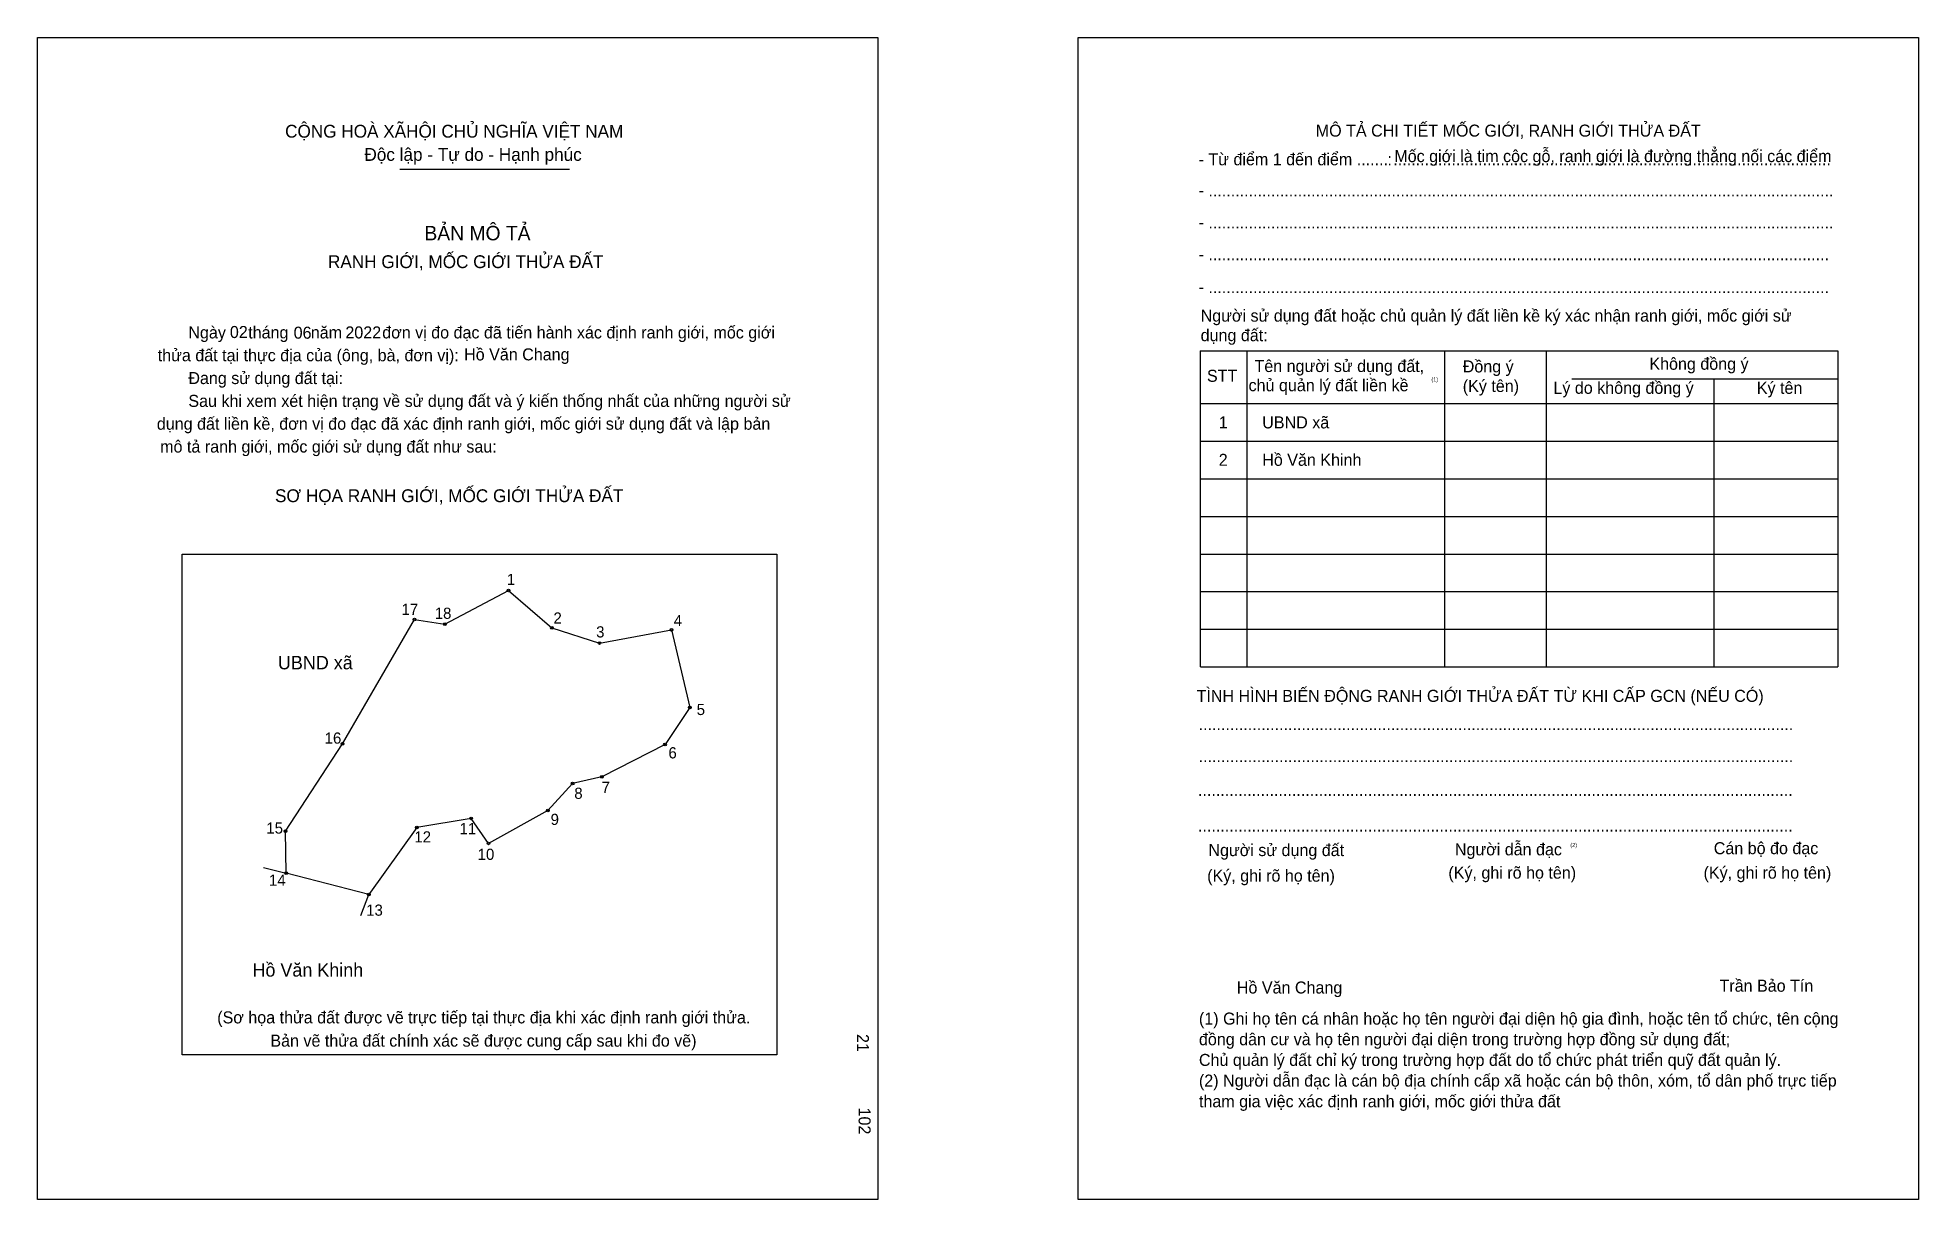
# Model space of a CAD drawing. Extents: x 547340 to 547926, y 1824152 to 1824514.
import ezdxf

# ---------------------------------------------------------------- set-up
doc = ezdxf.new("R2010")
doc.units = 0
for name, color, linetype in [('bmtKhungInTrang1', 7, 'Continuous'), ('bmtKhungInTrang2', 7, 'Continuous'), ('bmtNoiDung', 7, 'Continuous'), ('bmtTemplate', 7, 'Continuous'), ('CanhThua', 7, 'Continuous'), ('MocDinhThua', 7, 'Continuous'), ('RauThua', 7, 'Continuous'), ('SoHieuDinhThua', 7, 'Continuous'), ('TenChuLanCan', 7, 'Continuous')]:
    doc.layers.add(name, color=color, linetype=linetype)

msp = doc.modelspace()

# ---------------------------------------------------------------- linework, layer by layer
at = {"layer": 'bmtKhungInTrang1'}
msp.add_lwpolyline([(547340.18, 1824514.41), (547601.86, 1824514.41), (547601.86, 1824152.47), (547340.18, 1824152.47)], close=True, dxfattribs=at)
at = {"layer": 'bmtKhungInTrang2'}
msp.add_lwpolyline([(547664.27, 1824514.41), (547925.95, 1824514.41), (547925.95, 1824152.47), (547664.27, 1824152.47)], close=True, dxfattribs=at)
at = {"layer": 'bmtTemplate'}
for p, q in [((547452.95, 1824473.39), (547505.86, 1824473.39)), ((547716.76, 1824416.79), (547716.76, 1824318.39)), ((547778.32, 1824416.79), (547778.32, 1824318.39)), ((547809.99, 1824416.9), (547809.99, 1824318.39)), ((547900.89, 1824416.79), (547900.89, 1824318.39)), ((547818.02, 1824408.12), (547900.89, 1824408.12)), ((547702.41, 1824400.39), (547900.89, 1824400.39)), ((547702.41, 1824388.67), (547900.89, 1824388.67)), ((547702.41, 1824376.96), (547900.89, 1824376.96)), ((547702.41, 1824365.25), (547900.89, 1824365.25)), ((547702.41, 1824353.53), (547900.89, 1824353.53)), ((547702.41, 1824341.82), (547900.89, 1824341.82)), ((547702.41, 1824330.1), (547900.89, 1824330.1)), ((547702.41, 1824318.39), (547900.89, 1824318.39))]:
    msp.add_line(p, q, dxfattribs=at)
for points in [[(547702.28, 1824416.79), (547900.89, 1824416.79)], [(547702.28, 1824416.79), (547702.28, 1824318.39)], [(547862.26, 1824408), (547862.26, 1824318.39)]]:
    msp.add_lwpolyline(points, dxfattribs=at)
msp.add_lwpolyline([(547385.2, 1824197.55), (547385.2, 1824353.52), (547570.36, 1824353.52), (547570.36, 1824197.55)], close=True, dxfattribs=at)
at = {"layer": 'CanhThua'}
for p, q in [((547467.05, 1824331.64), (547486.84, 1824342.15)), ((547486.84, 1824342.15), (547500.37, 1824330.55)), ((547435.15, 1824294.36), (547457.59, 1824333.14)), ((547457.59, 1824333.14), (547467.05, 1824331.64)), ((547500.37, 1824330.55), (547515.16, 1824325.8)), ((547515.16, 1824325.8), (547537.63, 1824329.9)), ((547537.63, 1824329.9), (547543.28, 1824305.73)), ((547543.28, 1824305.73), (547535.58, 1824294.2)), ((547417.38, 1824267.2), (547435.15, 1824294.36)), ((547535.58, 1824294.2), (547515.89, 1824284.14)), ((547506.82, 1824282), (547499.06, 1824273.6)), ((547515.89, 1824284.14), (547506.82, 1824282)), ((547499.06, 1824273.6), (547480.61, 1824263.38)), ((547417.58, 1824254.09), (547417.38, 1824267.2)), ((547458.26, 1824268.36), (547443.33, 1824247.49)), ((547475.2, 1824271.18), (547458.26, 1824268.36)), ((547480.61, 1824263.38), (547475.2, 1824271.18)), ((547443.33, 1824247.49), (547417.58, 1824254.09))]:
    msp.add_line(p, q, dxfattribs=at)
at = {"layer": 'MocDinhThua'}
for centre in [(547486.84, 1824342.15), (547457.59, 1824333.14), (547467.05, 1824331.64), (547500.37, 1824330.55), (547515.16, 1824325.8), (547537.63, 1824329.9), (547543.28, 1824305.73), (547435.15, 1824294.36), (547535.58, 1824294.2), (547515.89, 1824284.14), (547506.82, 1824282), (547499.06, 1824273.6), (547417.38, 1824267.2), (547458.26, 1824268.36), (547475.2, 1824271.18), (547480.61, 1824263.38), (547417.58, 1824254.09), (547443.33, 1824247.49)]:
    msp.add_circle(centre, 0.418, dxfattribs=at)
at = {"layer": 'RauThua'}
for p, q in [((547410.58, 1824255.89), (547417.58, 1824254.09)), ((547440.81, 1824240.94), (547443.33, 1824247.49))]:
    msp.add_line(p, q, dxfattribs=at)

# ---------------------------------------------------------------- texts
at = {"layer": 'bmtNoiDung'}
for s, height, p in [('02', 3.744, (547400.06, 1824420.82)), ('06', 3.744, (547419.92, 1824420.61)), ('2022', 3.744, (547436.03, 1824420.69)), ('Hồ Văn Chang', 3.7442, (547473.01, 1824413.85)), ('1', 3.74, (547708.04, 1824392.66)), ('UBND xã ', 3.744, (547721.59, 1824392.66)), ('2', 3.74, (547708.04, 1824381)), ('Hồ Văn Khinh ', 3.7442, (547721.59, 1824381)), ('Hồ Văn Chang', 3.7442, (547713.68, 1824216.61))]:
    msp.add_text(s, height=height, dxfattribs=at).set_placement(p)
for s, p in [('21', (547595.34, 1824203.99)), ('102', (547595.88, 1824181.08))]:
    msp.add_text(s, height=3.744, rotation=270, dxfattribs=at).set_placement(p)
at = {"layer": 'bmtTemplate'}
for s, height, p in [('CỘNG HOÀ XÃHỘI CHỦ NGHĨA VIỆT NAM', 3.9938, (547417.26, 1824483.24)), ('MÔ TẢ CHI TIẾT MỐC GIỚI, RANH GIỚI THỬA ĐẤT', 3.7428, (547738.26, 1824483.56)), ('Độc lập - Tự do - Hạnh phúc', 3.9938, (547441.96, 1824476.01)), ('- Từ điểm 1 đến điểm .......', 3.7428, (547701.77, 1824474.63)), (':', 3.74, (547760.58, 1824474.63)), ('Mốc giới là tim cộc gỗ, ranh giới là đường thẳng nối các điểm', 3.7428, (547762.73, 1824475.62)), ('..................................................................................................', 3.7428, (547762.42, 1824474.63)), ('- ............................................................................................................................................', 3.74279, (547701.77, 1824464.93)), ('BẢN MÔ TẢ', 4.493, (547460.65, 1824451.26)), ('- ............................................................................................................................................', 3.74279, (547701.77, 1824454.97)), ('RANH GIỚI, MỐC GIỚI THỬA ĐẤT', 3.9938, (547430.61, 1824442.6)), ('- ...........................................................................................................................................', 3.74279, (547701.77, 1824445.02)), ('- ...........................................................................................................................................', 3.74279, (547701.77, 1824434.83)), ('Ngày     tháng     năm         đơn vị đo đạc đã tiến hành xác định ranh giới, mốc giới ', 3.7442, (547387.13, 1824420.69)), ('Người sử dụng đất hoặc chủ quản lý đất liền kề ký xác nhận ranh giới, mốc giới sử', 3.7428, (547702.41, 1824425.92)), ('dụng đất:', 3.743, (547702.41, 1824419.83)), ('thửa đất tại thực địa của (ông, bà, đơn vị):', 3.7442, (547377.59, 1824413.58)), ('Tên người sử dụng đất,', 3.7428, (547719.18, 1824410.23)), ('Đồng ý', 3.743, (547784.04, 1824410.11)), ('Không đồng ý', 3.7428, (547842.17, 1824410.93)), ('Đang sử dụng đất tại:', 3.7442, (547387.13, 1824406.47)), ('STT', 3.743, (547704.37, 1824407.18)), ('chủ quản lý đất liền kề', 3.7428, (547717.34, 1824404.24)), ('(1)', 1.248, (547774.27, 1824407.32)), ('(Ký tên)', 3.743, (547784.04, 1824404.02)), ('Lý do không đồng ý', 3.7428, (547812.28, 1824403.43)), ('Ký tên', 3.743, (547875.62, 1824403.43)), ('Sau khi xem xét hiện trạng về sử dụng đất và ý kiến thống nhất của những người sử ', 3.7442, (547387.13, 1824399.36)), ('dụng đất liền kề, đơn vị đo đạc đã xác định ranh giới, mốc giới sử dụng đất và lập bản', 3.7442, (547377.31, 1824392.25)), ('mô tả ranh giới, mốc giới sử dụng đất như sau:', 3.7442, (547378.34, 1824385.14)), ('SƠ HỌA RANH GIỚI, MỐC GIỚI THỬA ĐẤT', 3.9938, (547414.11, 1824369.69)), ('TÌNH HÌNH BIẾN ĐỘNG RANH GIỚI THỬA ĐẤT TỪ KHI CẤP GCN (NẾU CÓ)', 3.7428, (547701.14, 1824307.47)), ('.....................................................................................................................................', 3.7484, (547701.77, 1824298.66)), ('.....................................................................................................................................', 3.7484, (547701.77, 1824288.7)), ('.....................................................................................................................................', 3.7484, (547701.58, 1824278.16)), ('.....................................................................................................................................', 3.7484, (547701.58, 1824267.03)), ('Người sử dụng đất', 3.7428, (547704.83, 1824259.42)), ('Người dẫn đạc', 3.7428, (547781.59, 1824259.65)), ('(2)', 1.248, (547817.54, 1824262.24)), ('Cán bộ đo đạc', 3.7428, (547862.22, 1824260.01)), ('(Ký, ghi rõ họ tên)', 3.7428, (547704.44, 1824251.45)), ('(Ký, ghi rõ họ tên)', 3.7428, (547779.56, 1824252.39)), ('(Ký, ghi rõ họ tên)', 3.7428, (547859.04, 1824252.39)), ('Trần Bảo Tín', 3.7428, (547864.01, 1824217.17)), ('(Sơ họa thửa đất được vẽ trực tiếp tại thực địa khi xác định ranh giới thửa.', 3.7442, (547396.12, 1824207.3)), ('(1) Ghi họ tên cá nhân hoặc họ tên người đại diện hộ gia đình, hoặc tên tổ chức, tên cộng', 3.7428, (547701.88, 1824206.93)), ('Bản vẽ thửa đất chính xác sẽ được cung cấp sau khi đo vẽ)', 3.7442, (547412.67, 1824200.05)), ('đồng dân cư và họ tên người đại diện trong trường hợp đồng sử dụng đất;', 3.7428, (547701.88, 1824200.49)), ('Chủ quản lý đất chỉ ký trong trường hợp đất do tổ chức phát triển quỹ đất quản lý.', 3.7428, (547701.88, 1824194.05)), ('(2) Người dẫn đạc là cán bộ địa chính cấp xã hoặc cán bộ thôn, xóm, tổ dân phố trực tiếp', 3.7428, (547701.88, 1824187.61)), ('tham gia việc xác định ranh giới, mốc giới thửa đất', 3.7428, (547701.88, 1824181.16))]:
    msp.add_text(s, height=height, dxfattribs=at).set_placement(p)
at = {"layer": 'SoHieuDinhThua'}
for s, height, p in [('1', 3.48, (547486.32, 1824343.87)), ('17', 3.485, (547453.5, 1824334.54)), ('18', 3.485, (547463.87, 1824333.33)), ('2', 3.48, (547500.85, 1824331.85)), ('3', 3.48, (547514.14, 1824327.53)), ('4', 3.48, (547538.3, 1824331.07)), ('5', 3.48, (547545.45, 1824303.36)), ('16', 3.485, (547429.58, 1824294.44)), ('6', 3.48, (547536.66, 1824289.85)), ('8', 3.48, (547507.33, 1824277.25)), ('7', 3.48, (547515.85, 1824279.12)), ('9', 3.48, (547499.96, 1824269.12)), ('15', 3.485, (547411.42, 1824266.42)), ('12', 3.485, (547457.53, 1824263.66)), ('11', 3.485, (547471.58, 1824266.23)), ('10', 3.485, (547477.23, 1824258.24)), ('14', 3.485, (547412.25, 1824250.19)), ('13', 3.485, (547442.52, 1824240.84))]:
    msp.add_text(s, height=height, dxfattribs=at).set_placement(p)
at = {"layer": 'TenChuLanCan'}
for s, height, p in [('UBND xã', 4.182, (547415.02, 1824317.6)), ('Hồ Văn Khinh', 4.1818, (547407.09, 1824221.87))]:
    msp.add_text(s, height=height, dxfattribs=at).set_placement(p)

doc.saveas('drawing.dxf')
